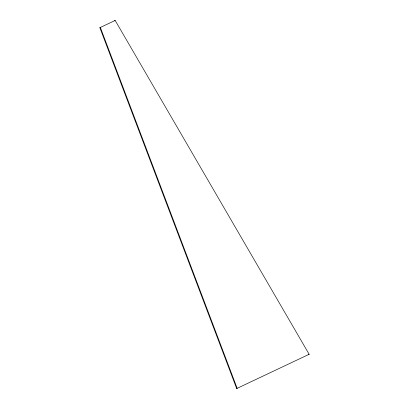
<?xml version="1.0" encoding="UTF-8"?>
<svg xmlns="http://www.w3.org/2000/svg" width="409" height="409" viewBox="0 0 409 409"><rect width="100%" height="100%" fill="white"/><g stroke="black" fill="none" stroke-linecap="round" stroke-linejoin="round"><path stroke-width="0.61" d="M99.852 27.694L100.343 27.459L237.164 388.315L236.678 388.55L99.852 27.694L115.164 20.45L309.148 354.291L308.58 354.562M114.597 20.721L115.164 20.45M236.678 388.55L309.148 354.291"/></g></svg>
